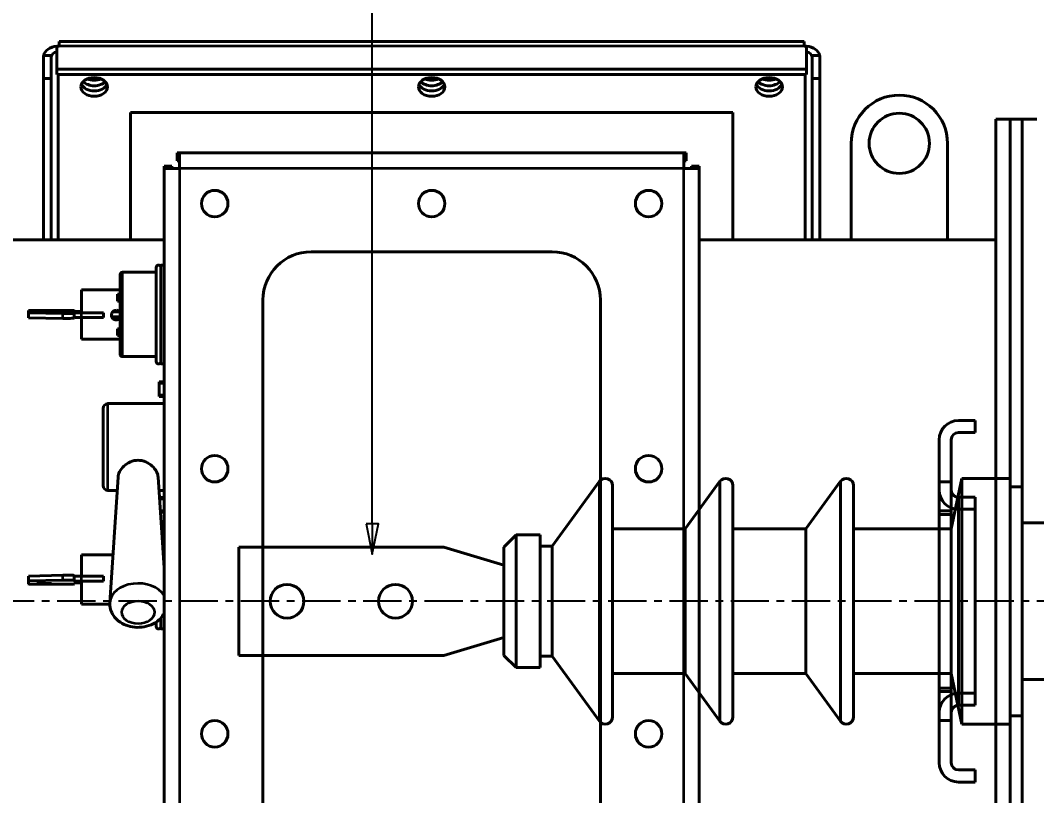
# Model space of a CAD drawing. Header units: millimetres. Extents: x 9486 to 14955, y -5687 to 1872.
# Drawn here: x 11043.2 to 11464.8, y -4800.5 to -4478.8 of the extents above; entities that cross this region are included whole.
import ezdxf

# ---------------------------------------------------------------- set-up
doc = ezdxf.new("R2010")
doc.units = ezdxf.units.MM
doc.linetypes.add('CENTER', pattern=[50.8, 31.75, -6.35, 6.35, -6.35])
doc.linetypes.add('DASHED', pattern=[0.2067, 0.1654, -0.0413])
for name, color, linetype, lineweight in [('가려진 것(ISO)', 2, 'DASHED', 18), ('가시적인 것(ISO)', 3, 'Continuous', 40), ('가시적인 좁은 것(ISO)', 3, 'Continuous', 35), ('기호(ISO)', 5, 'Continuous', 25)]:
    doc.layers.add(name, color=color, linetype=linetype, lineweight=lineweight)
doc.styles.add('치수 텍스트_PSTEK_POSCO', font='isocp.shx')
doc.dimstyles.new('치수_PSTEK_POSCO', dxfattribs={"dimscale": 5, "dimtxt": 3, "dimasz": 2, "dimexe": 2, "dimexo": 2.5, "dimgap": 1, "dimtad": 1, "dimrnd": 1e-08, "dimdsep": 46, "dimtxsty": '치수 텍스트_PSTEK_POSCO', "dimcen": 0.09, "dimdle": 10, "dimclrd": 7, "dimclre": 7, "dimclrt": 2, "dimadec": 1, "dimazin": 2, "dimtfac": 1, "dimtmove": 0, "dimatfit": 3, "dimfxl": 0, "dimtolj": 1, "dimlwd": -1, "dimlwe": -1, "dimarcsym": 0})

# ---------------------------------------------------------------- blocks, each defined once
blk = doc.blocks.new('A$C1FEC4422')
at = {"layer": '가시적인 것(ISO)'}
for p, q in [((-182.46, 75), (-175.46, 75)), ((-175.46, 75), (-175.46, 70)), ((-175.46, 70), (-182.46, 70)), ((-190.46, 46.14), (-190.46, 67)), ((-185.46, 67), (-185.46, 46.14)), ((-185.46, 30), (-181, 51)), ((-181, 51), (-181, -51)), ((-161, 51), (-181, 51)), ((-351, 22.82), (-331.43, 49.76)), ((-331.43, 49.76), (-331.43, -49.76)), ((-326, 48), (-326, -48)), ((-295.79, 30), (-281.43, 49.76)), ((-281.43, 49.76), (-281.43, -49.76)), ((-276, 48), (-276, -48)), ((-245.79, 30), (-231.43, 49.76)), ((-231.43, 49.76), (-231.43, -49.76)), ((-226, 48), (-226, -48)), ((-185.46, 49.49), (-190.46, 49.49)), ((-156, 47.5), (-161, 47.5)), ((-190.46, 46.14), (-190.46, -46.14)), ((-185.46, 46.14), (-185.46, -46.14)), ((-182.46, 43.14), (-175.46, 43.14)), ((-182.46, 43.14), (-182.46, 38.14)), ((-175.46, 43.14), (-175.46, 38.14)), ((-175.46, 38.14), (-182.46, 38.14)), ((-182.46, 38.14), (-182.46, -38.14)), ((-175.46, 38.14), (-175.46, -38.14)), ((-185.46, 37.49), (-190.46, 37.49)), ((-190.46, 36), (-185.46, 36)), ((-295.79, 30), (-326, 30)), ((-295.79, 30), (-295.79, -30)), ((-245.79, 30), (-276, 30)), ((-245.79, 30), (-245.79, -30)), ((-185.46, 30), (-226, 30)), ((-61, 32.5), (-156, 32.5)), ((-371, 22.5), (-366, 27.5)), ((-366, 27.5), (-366, -27.5)), ((-356, 27.5), (-366, 27.5)), ((-356, 27.5), (-356, -27.5)), ((-396, 22.5), (-481, 22.5)), ((-481, 22.5), (-481, -22.5)), ((-371, 15), (-396, 22.5)), ((-371, 22.5), (-371, -22.5)), ((-351, 22.82), (-356, 22.82)), ((-351, 22.82), (-351, -22.82)), ((-396, -22.5), (-371, -15)), ((-481, -22.5), (-396, -22.5)), ((-371, -22.5), (-366, -27.5)), ((-351, -22.82), (-356, -22.82)), ((-351, -22.82), (-331.43, -49.76)), ((-356, -27.5), (-366, -27.5)), ((-295.79, -30), (-326, -30)), ((-295.79, -30), (-281.43, -49.76)), ((-245.79, -30), (-276, -30)), ((-245.79, -30), (-231.43, -49.76)), ((-185.46, -30), (-226, -30)), ((-185.46, -30), (-181, -51)), ((-61, -32.5), (-156, -32.5)), ((-190.46, -36), (-185.46, -36)), ((-185.46, -37.49), (-190.46, -37.49)), ((-182.46, -38.14), (-175.46, -38.14)), ((-182.46, -38.14), (-182.46, -43.14)), ((-175.46, -38.14), (-175.46, -43.14)), ((-190.46, -67), (-190.46, -46.14)), ((-185.46, -46.14), (-185.46, -67)), ((-175.46, -43.14), (-182.46, -43.14)), ((-185.46, -49.49), (-190.46, -49.49)), ((-156, -47.5), (-161, -47.5)), ((-161, -51), (-181, -51)), ((-182.46, -70), (-175.46, -70)), ((-175.46, -70), (-175.46, -75)), ((-175.46, -75), (-182.46, -75))]:
    blk.add_line(p, q, dxfattribs=at)
for centre in [(-461, 0), (-416, 0)]:
    blk.add_circle(centre, 7, dxfattribs=at)
for centre, radius, start, end in [((-182.46, 67), 8, 90, 180), ((-182.46, 67), 3, 90, 180), ((-329, 48), 3, 0, 144), ((-279, 48), 3, 0, 144), ((-229, 48), 3, 0, 144), ((-182.46, 46.14), 8, 180, 270), ((-182.46, 46.14), 3, 180, 270), ((-182.46, -46.14), 8, 90, 180), ((-182.46, -46.14), 3, 90, 180), ((-329, -48), 3, 216, 0), ((-279, -48), 3, 216, 0), ((-229, -48), 3, 216, 0), ((-182.46, -67), 8, 180, 270), ((-182.46, -67), 3, 180, 270)]:
    blk.add_arc(centre, radius, start, end, dxfattribs=at)
blk = doc.blocks.new('A$C7AB41FA4')
at = {"layer": '가시적인 것(ISO)'}
for p, q in [((-394.6, 232.25), (-394.6, 230.38)), ((-394.6, 232.25), (-85.4, 232.25)), ((-85.4, 230.38), (-85.4, 232.25)), ((-395.54, 220.76), (-395.54, 230.38)), ((-395.54, 230.38), (-394.6, 230.38)), ((-85.4, 230.38), (-84.46, 230.38)), ((-84.46, 230.38), (-84.46, 220.76)), ((-397.8, 226.51), (-401, 226.51)), ((-401, 226.51), (-401, 216.9)), ((-397.8, 226.51), (-397.8, 216.9)), ((-82.2, 226.51), (-82.2, 216.9)), ((-82.2, 226.51), (-79, 226.51)), ((-79, 216.9), (-79, 226.51)), ((-395.54, 218.5), (-395.54, 220.76)), ((-84.46, 220.76), (-395.54, 220.76)), ((-84.46, 218.5), (-84.46, 220.76)), ((-397.8, 216.9), (-401, 216.9)), ((-401, 216.9), (-401, 150)), ((-397.8, 216.9), (-397.8, 150)), ((-84.46, 218.5), (-395.54, 218.5)), ((-395, 218.5), (-395, 150)), ((-85, 150), (-85, 218.5)), ((-82.2, 216.9), (-79, 216.9)), ((-82.2, 150), (-82.2, 216.9)), ((-79, 150), (-79, 216.9)), ((-115, 202.8), (-365, 202.8)), ((-365, 202.8), (-365, 150)), ((-115, 202.8), (-115, 150)), ((-6, 200), (-6, -200)), ((0, 200), (-6, 200)), ((0, 200), (0, -200)), ((0, 200), (0, -200)), ((-66, 190), (-66, 150)), ((-26, 150), (-26, 190)), ((-344.6, 186), (-345.54, 186)), ((-345.54, 182.8), (-345.54, 186)), ((-344.6, 186), (-135.4, 186)), ((-344.6, 186), (-344.6, 179.6)), ((-135.4, 179.6), (-135.4, 186)), ((-134.46, 186), (-135.4, 186)), ((-134.46, 182.8), (-134.46, 186)), ((-344.6, 182.8), (-345.54, 182.8)), ((-135.4, 182.8), (-134.46, 182.8)), ((-347.8, 180.54), (-351, 180.54)), ((-351, 180.54), (-351, 179.6)), ((-351, -179.6), (-351, 179.6)), ((-344.6, 179.6), (-351, 179.6)), ((-347.8, 179.6), (-347.8, 180.54)), ((-345, 179.6), (-345, 180)), ((-345, 180), (-344.6, 180)), ((-135.4, 180), (-135, 180)), ((-129, 179.6), (-135.4, 179.6)), ((-135, 180), (-135, 179.6)), ((-132.2, 179.6), (-132.2, 180.54)), ((-132.2, 180.54), (-129, 180.54)), ((-129, 179.6), (-129, 180.54)), ((-129, 179.6), (-129, -179.6)), ((-351, 150), (-474, 150)), ((-6, 150), (-129, 150)), ((-26, 150), (-66, 150)), ((-290, 145), (-190, 145)), ((-352.3, 139.5), (-352.3, 98.5)), ((-352.3, 139.5), (-351, 139.5)), ((-369.3, 135.5), (-369.3, 102.5)), ((-368.3, 136.5), (-354.3, 136.5)), ((-354.3, 138.5), (-354.3, 99.5)), ((-385.3, 129.25), (-385.3, 119.73)), ((-385.3, 129.25), (-369.3, 129.25)), ((-370.3, 124.47), (-370.3, 127.37)), ((-370.3, 127.37), (-369.3, 127.37)), ((-370.3, 125.96), (-369.3, 125.96)), ((-370.3, 124.91), (-369.3, 124.91)), ((-370.3, 124.47), (-369.3, 124.47)), ((-310, -125), (-310, 125)), ((-170, 125), (-170, -125)), ((-407.3, 119.66), (-407.3, 120.62)), ((-393.08, 119.39), (-407.3, 119.66)), ((-407.3, 117.66), (-407.3, 119.66)), ((-404.3, 120.7), (-391.3, 120.7)), ((-397.26, 120.5), (-397.26, 120.45)), ((-397.26, 120.45), (-392.13, 120.45)), ((-397.26, 120.36), (-397.26, 120.31)), ((-392.13, 120.36), (-397.26, 120.36)), ((-392.13, 120.35), (-397.26, 120.35)), ((-397.26, 120.31), (-396.47, 120.31)), ((-397.26, 119.98), (-397.26, 119.92)), ((-397.26, 119.92), (-392.13, 119.92)), ((-397.26, 119.61), (-397.26, 119.52)), ((-396.47, 119.61), (-397.26, 119.61)), ((-396.47, 119.6), (-397.26, 119.6)), ((-397.26, 119.52), (-392.13, 119.52)), ((-396.59, 120.15), (-396.59, 120.16)), ((-396.59, 119.75), (-396.59, 119.76)), ((-396.47, 120.47), (-396.47, 120.5)), ((-396.47, 120.46), (-396.47, 120.47)), ((-395.31, 120.47), (-396.47, 120.47)), ((-395.31, 120.46), (-396.47, 120.46)), ((-396.47, 120.34), (-392.13, 120.34)), ((-396.47, 120.31), (-396.47, 120.34)), ((-396.47, 119.94), (-396.47, 119.97)), ((-396.47, 119.93), (-396.47, 119.94)), ((-394.88, 119.94), (-396.47, 119.94)), ((-394.88, 119.93), (-396.47, 119.93)), ((-396.47, 119.54), (-396.47, 119.61)), ((-395.25, 119.54), (-396.47, 119.54)), ((-396.47, 119.53), (-396.47, 119.54)), ((-395.25, 119.53), (-396.47, 119.53)), ((-395.94, 120.53), (-395.94, 120.54)), ((-395.66, 120.01), (-395.66, 120.02)), ((-395.53, 119.81), (-395.53, 119.83)), ((-395.31, 120.5), (-395.31, 120.47)), ((-395.31, 120.46), (-395.31, 120.47)), ((-395.25, 119.61), (-395.25, 119.54)), ((-394.45, 119.61), (-395.25, 119.61)), ((-394.45, 119.6), (-395.25, 119.6)), ((-395.25, 119.53), (-395.25, 119.54)), ((-394.95, 120.52), (-394.95, 120.53)), ((-394.94, 119.83), (-394.94, 119.76)), ((-394.94, 119.76), (-394.15, 119.76)), ((-394.88, 119.97), (-394.88, 119.94)), ((-394.88, 119.93), (-394.88, 119.94)), ((-394.7, 120.23), (-394.7, 120.24)), ((-394.7, 119.71), (-394.7, 119.72)), ((-394.69, 120.11), (-394.69, 120.12)), ((-394.51, 120.47), (-394.51, 120.51)), ((-394.51, 120.46), (-394.51, 120.47)), ((-392.92, 120.47), (-394.51, 120.47)), ((-392.92, 120.46), (-394.51, 120.46)), ((-394.45, 119.54), (-394.45, 119.61)), ((-392.13, 119.54), (-394.45, 119.54)), ((-394.45, 119.53), (-394.45, 119.54)), ((-392.13, 119.53), (-394.45, 119.53)), ((-394.15, 119.76), (-394.15, 119.81)), ((-394.08, 119.94), (-394.08, 119.98)), ((-392.13, 119.94), (-394.08, 119.94)), ((-394.08, 119.93), (-394.08, 119.94)), ((-392.13, 119.93), (-394.08, 119.93)), ((-393.72, 120.54), (-393.72, 120.55)), ((-392.92, 120.51), (-392.92, 120.47)), ((-392.92, 120.46), (-392.92, 120.47)), ((-392.8, 120.15), (-392.8, 120.16)), ((-392.8, 119.75), (-392.8, 119.76)), ((-392.13, 120.45), (-392.13, 120.51)), ((-392.13, 120.34), (-392.13, 120.36)), ((-392.13, 119.92), (-392.13, 119.94)), ((-392.13, 119.52), (-392.13, 119.54)), ((-388.3, 120.62), (-388.3, 120.34)), ((-388.3, 119.66), (-388.3, 119.45)), ((-388.3, 117.45), (-388.3, 119.45)), ((-376.1, 119.73), (-385.3, 119.73)), ((-376.1, 119.73), (-385.3, 119.73)), ((-376.1, 119.73), (-376.1, 119.73)), ((-376.1, 117.73), (-376.1, 119.73)), ((-369.3, 120.04), (-372.36, 119.98)), ((-369.5, 120.2), (-369.43, 120.19)), ((-393.08, 117.39), (-407.3, 117.66)), ((-376.1, 117.73), (-385.3, 117.73)), ((-385.3, 117.73), (-385.3, 108.75)), ((-369.3, 118.04), (-372.63, 117.98)), ((-370.3, 110.33), (-370.3, 113.09)), ((-370.3, 113.09), (-369.3, 113.09)), ((-370.3, 112.04), (-369.3, 112.04)), ((-370.3, 111.82), (-369.3, 111.82)), ((-370.3, 110.33), (-369.3, 110.33)), ((-385.3, 108.75), (-369.3, 108.75)), ((-368.3, 101.5), (-354.3, 101.5)), ((-352.3, 98.5), (-351, 98.5)), ((-353, 91), (-353, 85)), ((-351, 91), (-353, 91)), ((-351, 85), (-353, 85)), ((-351, 82), (-374.3, 82)), ((-376.3, 80), (-376.3, 48)), ((-370.13, 51.55), (-373.54, -0.5)), ((-353.47, 51.55), (-351, 13.88)), ((-370.49, 46), (-374.3, 46)), ((-351, 46), (-353.11, 46)), ((-351, 43), (-352.91, 43)), ((-351, 37), (-352.52, 37)), ((-352.03, 29.5), (-351, 29.5)), ((-385.3, 19.25), (-385.3, 10.35)), ((-385.3, 19.25), (-372.25, 19.25)), ((-393.08, 10.79), (-407.3, 10.44)), ((-407.3, 8.44), (-407.3, 10.44)), ((-393.08, 8.8), (-407.3, 8.44)), ((-407.3, 8.44), (-407.3, 7.19)), ((-388.3, 8.71), (-388.3, 10.71)), ((-388.3, 8.45), (-388.3, 8.71)), ((-376.1, 10.35), (-385.3, 10.35)), ((-376.1, 8.35), (-376.1, 10.35)), ((-404.3, 7.09), (-391.3, 7.09)), ((-388.3, 7.19), (-388.3, 7.55)), ((-376.1, 8.35), (-385.3, 8.35)), ((-376.1, 8.35), (-385.3, 8.35)), ((-385.3, 8.35), (-385.3, -1.25)), ((-376.1, 8.35), (-376.1, 8.35)), ((-385.3, -1.25), (-373.56, -1.25)), ((-352.3, -6.88), (-352.3, -11.5)), ((-354.3, -8.63), (-354.3, -10.5)), ((-352.3, -11.5), (-351, -11.5))]:
    blk.add_line(p, q, dxfattribs=at)
for centre, radius in [((-46, 190), 12.5), ((-330, 165), 5.5), ((-240, 165), 5.5), ((-150, 165), 5.5), ((-330, 55), 5.5), ((-150, 55), 5.5), ((-330, -55), 5.5), ((-150, -55), 5.5)]:
    blk.add_circle(centre, radius, dxfattribs=at)
for centre, radius, start, end in [((-46, 190), 20, 0, 180), ((-290, 125), 20, 90, 180), ((-190, 125), 20, 0, 90), ((-353.3, 138.5), 1, 0, 180), ((-368.3, 135.5), 1, 90, 180), ((-368.3, 102.5), 1, 180, 270), ((-353.3, 99.5), 1, 180, 0), ((-374.3, 80), 2, 90, 180), ((-374.3, 48), 2, 180, 270), ((-353.3, -10.5), 1, 180, 0)]:
    blk.add_arc(centre, radius, start, end, dxfattribs=at)
for centre, major_axis, ratio, start_param, end_param in [((-394.6, 225.85), (-6.4, 0), 0.707107, 4.859364, 6.13621), ((-394.6, 225.85), (-3.2, 0), 0.707107, 5.00964, 6.283185), ((-85.4, 225.85), (6.4, 0), 0.707107, 0.146975, 1.423821), ((-85.4, 225.85), (3.2, 0), 0.707107, 0, 1.273545), ((-380, 217.79), (5.5, 0), 0.707107, 3.740374, 5.684404), ((-380, 217.79), (-5.5, 0), 0.707107, 0.598781, 2.542811), ((-380, 220.05), (5.5, 0), 0.707107, 4.166268, 5.25851), ((-240, 217.79), (5.5, 0), 0.707107, 3.740374, 5.684404), ((-240, 217.79), (-5.5, 0), 0.707107, 0.598781, 2.542811), ((-240, 220.05), (5.5, 0), 0.707107, 4.166268, 5.25851), ((-100, 217.79), (5.5, 0), 0.707107, 3.740374, 5.684404), ((-100, 217.79), (-5.5, 0), 0.707107, 0.598781, 2.542811), ((-100, 220.05), (5.5, 0), 0.707107, 4.166268, 5.25851), ((-380, 215.67), (-5.5, 0), 0.707107, 0.295177, 2.846416), ((-380, 215.67), (5.5, 0), 0.707107, 3.43677, 5.988008), ((-240, 215.67), (-5.5, 0), 0.707107, 0.295177, 2.846416), ((-240, 215.67), (5.5, 0), 0.707107, 3.43677, 5.988008), ((-100, 215.67), (-5.5, 0), 0.707107, 0.295177, 2.846416), ((-100, 215.67), (5.5, 0), 0.707107, 3.43677, 5.988008), ((-404.3, 120.62), (-3, 0), 0.025997, 4.712389, 6.283185), ((-391.3, 119.45), (3, 0), 0.025997, 4.077362, 6.283185), ((-391.3, 120.62), (3, 0), 0.025997, 0, 1.570796), ((-385.3, 120.34), (-3, 0), 0.025997, 0, 1.570796), ((-385.3, 119.66), (-3, 0), 0.025997, 4.712389, 6.283185), ((-370.4, 120.19), (1, 0), 0.025997, 0.436332, 1.416155), ((-391.3, 117.45), (3, 0), 0.025997, 4.077362, 6.283185), ((-385.3, 117.66), (-3, 0), 0.025997, 4.712389, 6.283185), ((-391.3, 10.71), (3, 0), 0.033843, 0, 2.205823), ((-391.3, 8.71), (3, 0), 0.033843, 0, 2.205823), ((-385.3, 10.45), (-3, 0), 0.033843, 0, 1.570796), ((-385.3, 8.45), (-3, 0), 0.033843, 0, 1.570796), ((-404.3, 7.19), (-3, 0), 0.033843, 0, 1.570796), ((-391.3, 7.19), (3, 0), 0.033843, 4.712389, 6.283185), ((-385.3, 7.55), (-3, 0), 0.033843, 4.712389, 6.283185)]:
    blk.add_ellipse(centre, major_axis=major_axis, ratio=ratio, start_param=start_param, end_param=end_param, dxfattribs=at)
for centre, major_axis, ratio in [((-380, 213.4), (-5.5, 0), 0.707107), ((-240, 213.4), (-5.5, 0), 0.707107), ((-100, 213.4), (-5.5, 0), 0.707107), ((-400.8, 120.53), (-3, 0), 0.025997), ((-400.8, 7.31), (-3, 0), 0.033843)]:
    blk.add_ellipse(centre, major_axis=major_axis, ratio=ratio, dxfattribs=at)
for points, knots in [([(-394.7, 120.24), (-394.79, 120.24), (-394.97, 120.24), (-395.23, 120.23), (-395.49, 120.23), (-395.73, 120.23), (-395.97, 120.23), (-396.19, 120.22), (-396.4, 120.22), (-396.6, 120.21), (-396.78, 120.21), (-396.95, 120.2), (-397.08, 120.2), (-397.19, 120.19), (-397.28, 120.18), (-397.34, 120.18), (-397.38, 120.17), (-397.38, 120.17), (-397.39, 120.16)], [0, 0, 0, 0, 0.06397, 0.126284, 0.187359, 0.247797, 0.308455, 0.370012, 0.432899, 0.497705, 0.562762, 0.626042, 0.687967, 0.749142, 0.810408, 0.872191, 0.935137, 1, 1, 1, 1]), ([(-397.39, 120.16), (-397.38, 120.16), (-397.38, 120.16), (-397.34, 120.15), (-397.28, 120.14), (-397.19, 120.14), (-397.08, 120.13), (-396.95, 120.12), (-396.78, 120.12), (-396.6, 120.11), (-396.4, 120.11), (-396.19, 120.1), (-395.97, 120.1), (-395.73, 120.1), (-395.49, 120.09), (-395.23, 120.09), (-394.97, 120.09), (-394.79, 120.09), (-394.7, 120.09)], [0, 0, 0, 0, 0.06547, 0.129019, 0.191178, 0.252596, 0.313915, 0.375781, 0.439001, 0.503662, 0.568253, 0.630807, 0.692068, 0.75257, 0.812874, 0.873837, 0.936091, 1, 1, 1, 1]), ([(-395.53, 119.83), (-395.6, 119.83), (-395.74, 119.83), (-395.93, 119.83), (-396.12, 119.82), (-396.29, 119.82), (-396.45, 119.82), (-396.61, 119.81), (-396.75, 119.81), (-396.88, 119.81), (-397, 119.8), (-397.1, 119.8), (-397.19, 119.79), (-397.26, 119.79), (-397.32, 119.78), (-397.36, 119.78), (-397.38, 119.77), (-397.39, 119.77), (-397.39, 119.76)], [0, 0, 0, 0, 0.0633749, 0.1254347, 0.1864607, 0.2472335, 0.3077299, 0.3688333, 0.4307596, 0.493706, 0.5568809, 0.619424, 0.681458, 0.743422, 0.8059276, 0.8693469, 0.9340054, 1, 1, 1, 1]), ([(-397.39, 119.76), (-397.38, 119.76), (-397.38, 119.76), (-397.34, 119.75), (-397.28, 119.74), (-397.19, 119.74), (-397.08, 119.73), (-396.95, 119.72), (-396.78, 119.72), (-396.63, 119.71), (-396.5, 119.71), (-396.4, 119.71), (-396.29, 119.71), (-396.19, 119.7), (-396.08, 119.7), (-395.96, 119.7), (-395.85, 119.7), (-395.73, 119.7), (-395.61, 119.7), (-395.49, 119.69), (-395.36, 119.69), (-395.23, 119.69), (-395.1, 119.69), (-394.97, 119.69), (-394.83, 119.69), (-394.74, 119.69), (-394.7, 119.69)], [0, 0, 0, 0, 0.06441, 0.127132, 0.188695, 0.249953, 0.311314, 0.373402, 0.436996, 0.502323, 0.535227, 0.567532, 0.599318, 0.630488, 0.661426, 0.692087, 0.722564, 0.752841, 0.783023, 0.813158, 0.843527, 0.8741, 0.904848, 0.936221, 0.967709, 1, 1, 1, 1]), ([(-394.7, 120.23), (-394.79, 120.23), (-394.97, 120.23), (-395.23, 120.22), (-395.49, 120.22), (-395.73, 120.22), (-395.97, 120.22), (-396.19, 120.21), (-396.4, 120.21), (-396.6, 120.2), (-396.78, 120.2), (-396.95, 120.19), (-397.08, 120.19), (-397.19, 120.18), (-397.28, 120.17), (-397.34, 120.17), (-397.37, 120.16), (-397.38, 120.16), (-397.38, 120.16)], [0, 0, 0, 0, 0.06397, 0.1262838, 0.1873587, 0.2477972, 0.308455, 0.370012, 0.4328989, 0.4977051, 0.5627616, 0.6260422, 0.6879671, 0.7491425, 0.810408, 0.8721912, 0.9351372, 0.9552497, 0.9552497, 0.9552497, 0.9552497]), ([(-395.53, 119.82), (-395.6, 119.82), (-395.74, 119.82), (-395.93, 119.82), (-396.12, 119.81), (-396.29, 119.81), (-396.45, 119.81), (-396.61, 119.8), (-396.75, 119.8), (-396.88, 119.8), (-397, 119.79), (-397.1, 119.79), (-397.19, 119.78), (-397.26, 119.78), (-397.32, 119.77), (-397.36, 119.77), (-397.37, 119.76), (-397.38, 119.76), (-397.38, 119.76)], [0, 0, 0, 0, 0.0633749, 0.1254347, 0.1864607, 0.2472335, 0.3077299, 0.3688333, 0.4307596, 0.493706, 0.5568809, 0.619424, 0.681458, 0.743422, 0.8059276, 0.8693469, 0.9340054, 0.9411148, 0.9411148, 0.9411148, 0.9411148]), ([(-395.94, 120.54), (-395.98, 120.54), (-396.07, 120.54), (-396.19, 120.54), (-396.31, 120.54), (-396.42, 120.54), (-396.53, 120.54), (-396.64, 120.54), (-396.75, 120.54), (-396.86, 120.53), (-396.95, 120.53), (-397.04, 120.53), (-397.11, 120.52), (-397.17, 120.52), (-397.21, 120.52), (-397.24, 120.51), (-397.26, 120.51), (-397.26, 120.5), (-397.26, 120.5)], [0, 0, 0, 0, 0.054271, 0.10739, 0.160881, 0.214697, 0.269321, 0.325881, 0.384242, 0.445346, 0.507599, 0.570063, 0.63424, 0.700202, 0.769318, 0.841918, 0.918659, 1, 1, 1, 1]), ([(-395.94, 120.53), (-395.98, 120.53), (-396.07, 120.53), (-396.19, 120.53), (-396.31, 120.53), (-396.42, 120.53), (-396.53, 120.53), (-396.64, 120.53), (-396.75, 120.53), (-396.86, 120.52), (-396.95, 120.52), (-397.04, 120.52), (-397.11, 120.51), (-397.17, 120.51), (-397.21, 120.51), (-397.24, 120.5), (-397.26, 120.5), (-397.26, 120.49), (-397.26, 120.49)], [0, 0, 0, 0, 0.054271, 0.10739, 0.160881, 0.214697, 0.269321, 0.325881, 0.384242, 0.445346, 0.507599, 0.570063, 0.63424, 0.700202, 0.769318, 0.841918, 0.918659, 1, 1, 1, 1]), ([(-395.66, 120.02), (-395.72, 120.02), (-395.83, 120.02), (-396, 120.02), (-396.16, 120.02), (-396.31, 120.02), (-396.45, 120.01), (-396.58, 120.01), (-396.71, 120.01), (-396.82, 120.01), (-396.92, 120), (-397.01, 120), (-397.09, 120), (-397.15, 119.99), (-397.2, 119.99), (-397.24, 119.99), (-397.26, 119.98), (-397.26, 119.98), (-397.26, 119.98)], [0, 0, 0, 0, 0.069909, 0.136933, 0.202086, 0.265329, 0.328313, 0.391445, 0.455274, 0.52067, 0.585772, 0.648493, 0.709238, 0.768123, 0.826384, 0.883811, 0.941609, 1, 1, 1, 1]), ([(-395.66, 120.01), (-395.72, 120.01), (-395.83, 120.01), (-396, 120.01), (-396.16, 120.01), (-396.31, 120.01), (-396.45, 120), (-396.58, 120), (-396.71, 120), (-396.82, 120), (-396.92, 119.99), (-397.01, 119.99), (-397.09, 119.99), (-397.15, 119.98), (-397.2, 119.98), (-397.24, 119.98), (-397.26, 119.97), (-397.26, 119.97), (-397.26, 119.97)], [0, 0, 0, 0, 0.069909, 0.136933, 0.202086, 0.265329, 0.328313, 0.391445, 0.455274, 0.52067, 0.585772, 0.648493, 0.709238, 0.768123, 0.826384, 0.883811, 0.941609, 1, 1, 1, 1]), ([(-396.59, 120.16), (-396.59, 120.17), (-396.59, 120.17), (-396.56, 120.17), (-396.52, 120.18), (-396.46, 120.18), (-396.38, 120.19), (-396.28, 120.19), (-396.17, 120.19), (-396.04, 120.2), (-395.9, 120.2), (-395.75, 120.2), (-395.59, 120.21), (-395.42, 120.21), (-395.25, 120.21), (-395.07, 120.21), (-394.88, 120.21), (-394.75, 120.21), (-394.69, 120.21)], [0, 0, 0, 0, 0.0632441, 0.1244499, 0.1849508, 0.2446018, 0.3048955, 0.3657877, 0.4281946, 0.4926964, 0.5575205, 0.6207042, 0.6825881, 0.7443622, 0.8065622, 0.8694389, 0.9335027, 1, 1, 1, 1]), ([(-394.69, 120.12), (-394.75, 120.12), (-394.88, 120.12), (-395.07, 120.12), (-395.25, 120.12), (-395.42, 120.12), (-395.59, 120.12), (-395.75, 120.12), (-395.9, 120.13), (-396.04, 120.13), (-396.17, 120.13), (-396.28, 120.14), (-396.38, 120.14), (-396.46, 120.15), (-396.52, 120.15), (-396.56, 120.15), (-396.59, 120.16), (-396.59, 120.16), (-396.59, 120.16)], [0, 0, 0, 0, 0.066214, 0.130004, 0.192612, 0.254651, 0.316026, 0.377646, 0.44056, 0.505107, 0.569334, 0.63173, 0.692637, 0.752964, 0.813275, 0.874146, 0.936054, 1, 1, 1, 1]), ([(-394.69, 120.11), (-394.75, 120.11), (-394.88, 120.11), (-395.07, 120.11), (-395.25, 120.11), (-395.42, 120.11), (-395.59, 120.11), (-395.75, 120.11), (-395.9, 120.12), (-396.04, 120.12), (-396.17, 120.12), (-396.28, 120.13), (-396.38, 120.13), (-396.46, 120.14), (-396.52, 120.14), (-396.56, 120.14), (-396.59, 120.15), (-396.59, 120.15), (-396.59, 120.15)], [0, 0, 0, 0, 0.066214, 0.130004, 0.192612, 0.254651, 0.316026, 0.377646, 0.44056, 0.505107, 0.569334, 0.63173, 0.692637, 0.752964, 0.813275, 0.874146, 0.936054, 1, 1, 1, 1]), ([(-396.59, 119.76), (-396.59, 119.76), (-396.59, 119.77), (-396.57, 119.77), (-396.55, 119.77), (-396.51, 119.78), (-396.47, 119.78), (-396.41, 119.78), (-396.35, 119.79), (-396.27, 119.79), (-396.19, 119.79), (-396.1, 119.8), (-396.02, 119.8), (-395.93, 119.8), (-395.83, 119.8), (-395.74, 119.8), (-395.64, 119.81), (-395.57, 119.81), (-395.53, 119.81)], [0, 0, 0, 0, 0.071725, 0.141046, 0.208373, 0.273911, 0.338456, 0.402197, 0.465808, 0.529545, 0.592987, 0.654546, 0.714661, 0.773858, 0.831346, 0.888345, 0.94407, 1, 1, 1, 1]), ([(-394.7, 119.72), (-394.76, 119.72), (-394.88, 119.72), (-395.06, 119.72), (-395.23, 119.72), (-395.4, 119.72), (-395.56, 119.72), (-395.72, 119.72), (-395.87, 119.73), (-396.02, 119.73), (-396.15, 119.73), (-396.27, 119.74), (-396.37, 119.74), (-396.45, 119.74), (-396.51, 119.75), (-396.56, 119.75), (-396.59, 119.76), (-396.59, 119.76), (-396.59, 119.76)], [0, 0, 0, 0, 0.062282, 0.123138, 0.183104, 0.243357, 0.303669, 0.365362, 0.428382, 0.493438, 0.558739, 0.621894, 0.683729, 0.745316, 0.80683, 0.869308, 0.93351, 1, 1, 1, 1]), ([(-394.7, 119.71), (-394.76, 119.71), (-394.88, 119.71), (-395.06, 119.71), (-395.23, 119.71), (-395.4, 119.71), (-395.56, 119.71), (-395.72, 119.71), (-395.87, 119.72), (-396.02, 119.72), (-396.15, 119.72), (-396.27, 119.73), (-396.37, 119.73), (-396.45, 119.73), (-396.51, 119.74), (-396.56, 119.74), (-396.59, 119.75), (-396.59, 119.75), (-396.59, 119.75)], [0, 0, 0, 0, 0.062282, 0.123138, 0.183104, 0.243357, 0.303669, 0.365362, 0.428382, 0.493438, 0.558739, 0.621894, 0.683729, 0.745316, 0.80683, 0.869308, 0.93351, 1, 1, 1, 1]), ([(-396.47, 120.5), (-396.47, 120.5), (-396.47, 120.51), (-396.46, 120.51), (-396.45, 120.51), (-396.42, 120.51), (-396.4, 120.51), (-396.37, 120.51), (-396.33, 120.51), (-396.27, 120.52), (-396.2, 120.52), (-396.1, 120.52), (-395.99, 120.52), (-395.92, 120.52), (-395.89, 120.52)], [0, 0, 0, 0, 0.078433, 0.152389, 0.223413, 0.290239, 0.355514, 0.4183, 0.48121, 0.544347, 0.666179, 0.779804, 0.890324, 1, 1, 1, 1]), ([(-396.47, 119.97), (-396.47, 119.98), (-396.46, 119.98), (-396.42, 119.98), (-396.35, 119.99), (-396.27, 119.99), (-396.2, 119.99), (-396.14, 119.99), (-396.07, 119.99), (-396, 119.99), (-395.93, 119.99), (-395.84, 119.99), (-395.76, 120), (-395.7, 120), (-395.67, 120)], [0, 0, 0, 0, 0.115007, 0.229516, 0.347298, 0.472802, 0.537058, 0.600009, 0.662895, 0.725717, 0.790677, 0.857337, 0.926651, 1, 1, 1, 1]), ([(-394.95, 120.53), (-394.95, 120.53), (-394.96, 120.53), (-394.97, 120.53), (-395, 120.53), (-395.03, 120.53), (-395.07, 120.53), (-395.11, 120.53), (-395.17, 120.54), (-395.24, 120.54), (-395.31, 120.54), (-395.38, 120.54), (-395.47, 120.54), (-395.55, 120.54), (-395.64, 120.54), (-395.74, 120.54), (-395.84, 120.54), (-395.91, 120.54), (-395.94, 120.54)], [0, 0, 0, 0, 0.005274, 0.020418, 0.046636, 0.083372, 0.129984, 0.187113, 0.254718, 0.332803, 0.415179, 0.496294, 0.577422, 0.658218, 0.740281, 0.823819, 0.910154, 1, 1, 1, 1]), ([(-394.95, 120.52), (-394.95, 120.52), (-394.96, 120.52), (-394.97, 120.52), (-395, 120.52), (-395.03, 120.52), (-395.07, 120.52), (-395.11, 120.52), (-395.17, 120.53), (-395.24, 120.53), (-395.31, 120.53), (-395.38, 120.53), (-395.47, 120.53), (-395.55, 120.53), (-395.64, 120.53), (-395.74, 120.53), (-395.84, 120.53), (-395.91, 120.53), (-395.94, 120.53)], [0, 0, 0, 0, 0.005274, 0.020418, 0.046636, 0.083372, 0.129984, 0.187113, 0.254718, 0.332803, 0.415179, 0.496294, 0.577422, 0.658218, 0.740281, 0.823819, 0.910154, 1, 1, 1, 1]), ([(-395.89, 120.52), (-395.85, 120.52), (-395.78, 120.52), (-395.68, 120.52), (-395.58, 120.52), (-395.5, 120.52), (-395.45, 120.51), (-395.41, 120.51), (-395.38, 120.51), (-395.35, 120.51), (-395.33, 120.51), (-395.32, 120.51), (-395.31, 120.51), (-395.31, 120.5), (-395.31, 120.5)], [0, 0, 0, 0, 0.109636, 0.220116, 0.334575, 0.456362, 0.519476, 0.582364, 0.644615, 0.709867, 0.776668, 0.847666, 0.921596, 1, 1, 1, 1]), ([(-395.67, 120), (-395.64, 120), (-395.58, 120), (-395.5, 119.99), (-395.42, 119.99), (-395.35, 119.99), (-395.28, 119.99), (-395.22, 119.99), (-395.15, 119.99), (-395.08, 119.99), (-395, 119.99), (-394.93, 119.98), (-394.89, 119.98), (-394.88, 119.98), (-394.88, 119.97)], [0, 0, 0, 0, 0.0689271, 0.1353421, 0.1998924, 0.2628274, 0.3258005, 0.3888875, 0.4520883, 0.5182866, 0.6468784, 0.7669486, 0.8834435, 1, 1, 1, 1]), ([(-394.08, 119.98), (-394.09, 119.98), (-394.09, 119.98), (-394.11, 119.99), (-394.14, 119.99), (-394.19, 119.99), (-394.25, 120), (-394.33, 120), (-394.42, 120), (-394.52, 120.01), (-394.63, 120.01), (-394.76, 120.01), (-394.89, 120.01), (-395.03, 120.02), (-395.17, 120.02), (-395.33, 120.02), (-395.49, 120.02), (-395.6, 120.02), (-395.66, 120.02)], [0, 0, 0, 0, 0.05998, 0.118968, 0.177474, 0.2364, 0.296069, 0.356869, 0.419289, 0.484327, 0.549383, 0.612895, 0.675306, 0.737718, 0.800338, 0.864752, 0.931121, 1, 1, 1, 1]), ([(-394.08, 119.97), (-394.09, 119.97), (-394.09, 119.97), (-394.11, 119.98), (-394.14, 119.98), (-394.19, 119.98), (-394.25, 119.99), (-394.33, 119.99), (-394.42, 119.99), (-394.52, 120), (-394.63, 120), (-394.76, 120), (-394.89, 120), (-395.03, 120.01), (-395.17, 120.01), (-395.33, 120.01), (-395.49, 120.01), (-395.6, 120.01), (-395.66, 120.01)], [0, 0, 0, 0, 0.05998, 0.118968, 0.177474, 0.2364, 0.296069, 0.356869, 0.419289, 0.484327, 0.549383, 0.612895, 0.675306, 0.737718, 0.800338, 0.864752, 0.931121, 1, 1, 1, 1]), ([(-393.72, 120.55), (-393.77, 120.55), (-393.88, 120.55), (-394.03, 120.55), (-394.17, 120.55), (-394.3, 120.55), (-394.41, 120.55), (-394.51, 120.54), (-394.6, 120.54), (-394.68, 120.54), (-394.74, 120.54), (-394.79, 120.54), (-394.84, 120.53), (-394.88, 120.53), (-394.91, 120.53), (-394.93, 120.53), (-394.94, 120.53), (-394.95, 120.53), (-394.95, 120.53)], [0, 0, 0, 0, 0.105646, 0.204516, 0.296198, 0.381522, 0.46299, 0.540907, 0.616999, 0.693286, 0.76542, 0.827434, 0.880047, 0.923399, 0.956632, 0.980963, 0.995178, 1, 1, 1, 1]), ([(-393.72, 120.54), (-393.77, 120.54), (-393.88, 120.54), (-394.03, 120.54), (-394.17, 120.54), (-394.3, 120.54), (-394.41, 120.54), (-394.51, 120.53), (-394.6, 120.53), (-394.68, 120.53), (-394.74, 120.53), (-394.79, 120.53), (-394.84, 120.52), (-394.88, 120.52), (-394.91, 120.52), (-394.93, 120.52), (-394.94, 120.52), (-394.95, 120.52), (-394.95, 120.52)], [0, 0, 0, 0, 0.105646, 0.204516, 0.296198, 0.381522, 0.46299, 0.540907, 0.616999, 0.693286, 0.76542, 0.827434, 0.880047, 0.923399, 0.956632, 0.980963, 0.995178, 1, 1, 1, 1]), ([(-392.01, 119.76), (-392.01, 119.77), (-392.01, 119.77), (-392.05, 119.78), (-392.1, 119.78), (-392.18, 119.79), (-392.28, 119.79), (-392.4, 119.8), (-392.55, 119.81), (-392.68, 119.81), (-392.8, 119.81), (-392.9, 119.82), (-393.01, 119.82), (-393.12, 119.82), (-393.23, 119.82), (-393.36, 119.83), (-393.49, 119.83), (-393.62, 119.83), (-393.77, 119.83), (-393.92, 119.83), (-394.07, 119.83), (-394.23, 119.83), (-394.4, 119.83), (-394.58, 119.83), (-394.76, 119.83), (-394.88, 119.83), (-394.94, 119.83)], [0, 0, 0, 0, 0.051177, 0.10259, 0.155175, 0.209121, 0.264631, 0.32256, 0.382654, 0.445788, 0.477855, 0.50964, 0.541143, 0.572674, 0.60422, 0.636399, 0.668591, 0.701701, 0.735311, 0.769685, 0.805283, 0.841591, 0.87934, 0.9182, 0.958466, 1, 1, 1, 1]), ([(-392.01, 119.76), (-392.01, 119.76), (-392.02, 119.76), (-392.05, 119.77), (-392.1, 119.77), (-392.18, 119.78), (-392.28, 119.78), (-392.4, 119.79), (-392.55, 119.8), (-392.68, 119.8), (-392.8, 119.8), (-392.9, 119.81), (-393.01, 119.81), (-393.12, 119.81), (-393.23, 119.81), (-393.36, 119.82), (-393.49, 119.82), (-393.62, 119.82), (-393.77, 119.82), (-393.92, 119.82), (-394.07, 119.82), (-394.23, 119.82), (-394.4, 119.82), (-394.58, 119.82), (-394.76, 119.82), (-394.88, 119.82), (-394.94, 119.82)], [0.039526, 0.039526, 0.039526, 0.039526, 0.0511772, 0.10259, 0.1551747, 0.2091206, 0.2646312, 0.3225597, 0.3826544, 0.4457876, 0.4778553, 0.5096396, 0.5411429, 0.5726743, 0.6042201, 0.6363986, 0.6685913, 0.7017014, 0.7353112, 0.769685, 0.8052825, 0.841591, 0.87934, 0.9181997, 0.9584655, 1, 1, 1, 1]), ([(-392.01, 120.16), (-392.01, 120.17), (-392.01, 120.17), (-392.05, 120.18), (-392.11, 120.18), (-392.2, 120.19), (-392.31, 120.2), (-392.45, 120.2), (-392.61, 120.21), (-392.8, 120.21), (-393, 120.22), (-393.21, 120.22), (-393.43, 120.23), (-393.67, 120.23), (-393.91, 120.23), (-394.16, 120.23), (-394.43, 120.24), (-394.61, 120.24), (-394.7, 120.24)], [0, 0, 0, 0, 0.064915, 0.127912, 0.189797, 0.251186, 0.312506, 0.374481, 0.437945, 0.503352, 0.568537, 0.631651, 0.693257, 0.753763, 0.814041, 0.874948, 0.936649, 1, 1, 1, 1]), ([(-392.01, 120.16), (-392.01, 120.16), (-392.02, 120.16), (-392.05, 120.17), (-392.11, 120.17), (-392.2, 120.18), (-392.31, 120.19), (-392.45, 120.19), (-392.61, 120.2), (-392.8, 120.2), (-393, 120.21), (-393.21, 120.21), (-393.43, 120.22), (-393.67, 120.22), (-393.91, 120.22), (-394.16, 120.22), (-394.43, 120.23), (-394.61, 120.23), (-394.7, 120.23)], [0.0447881, 0.0447881, 0.0447881, 0.0447881, 0.0649152, 0.1279121, 0.1897973, 0.2511861, 0.312506, 0.3744809, 0.4379455, 0.5033519, 0.5685365, 0.6316508, 0.6932574, 0.7537633, 0.8140407, 0.8749482, 0.9366485, 1, 1, 1, 1]), ([(-394.7, 120.09), (-394.61, 120.09), (-394.43, 120.09), (-394.17, 120.09), (-393.91, 120.09), (-393.67, 120.1), (-393.44, 120.1), (-393.21, 120.1), (-393, 120.11), (-392.8, 120.11), (-392.61, 120.12), (-392.45, 120.12), (-392.31, 120.13), (-392.2, 120.14), (-392.11, 120.14), (-392.05, 120.15), (-392.01, 120.16), (-392.01, 120.16), (-392.01, 120.16)], [0, 0, 0, 0, 0.063291, 0.124932, 0.185727, 0.24587, 0.30622, 0.36753, 0.430311, 0.495281, 0.560293, 0.623697, 0.685612, 0.747076, 0.808616, 0.870877, 0.934477, 1, 1, 1, 1]), ([(-392.8, 119.76), (-392.8, 119.76), (-392.8, 119.76), (-392.83, 119.75), (-392.88, 119.75), (-392.94, 119.74), (-393.02, 119.74), (-393.12, 119.74), (-393.23, 119.73), (-393.37, 119.73), (-393.51, 119.73), (-393.66, 119.72), (-393.82, 119.72), (-393.99, 119.72), (-394.15, 119.72), (-394.33, 119.72), (-394.51, 119.72), (-394.63, 119.72), (-394.7, 119.72)], [0, 0, 0, 0, 0.066403, 0.130474, 0.192871, 0.254193, 0.315555, 0.376959, 0.439829, 0.50459, 0.569315, 0.632252, 0.693585, 0.754406, 0.81458, 0.875412, 0.93683, 1, 1, 1, 1]), ([(-394.7, 119.69), (-394.65, 119.69), (-394.56, 119.69), (-394.42, 119.69), (-394.29, 119.69), (-394.16, 119.69), (-394.03, 119.69), (-393.91, 119.69), (-393.78, 119.7), (-393.66, 119.7), (-393.54, 119.7), (-393.43, 119.7), (-393.32, 119.7), (-393.21, 119.7), (-393.1, 119.71), (-392.99, 119.71), (-392.89, 119.71), (-392.76, 119.71), (-392.61, 119.72), (-392.45, 119.72), (-392.31, 119.73), (-392.2, 119.74), (-392.11, 119.74), (-392.05, 119.75), (-392.01, 119.76), (-392.01, 119.76), (-392.01, 119.76)], [0, 0, 0, 0, 0.032289, 0.063776, 0.095148, 0.125894, 0.156465, 0.186833, 0.217177, 0.24715, 0.277628, 0.307906, 0.338566, 0.369502, 0.40085, 0.432462, 0.46493, 0.497833, 0.563156, 0.626617, 0.688701, 0.750059, 0.811314, 0.872875, 0.935594, 1, 1, 1, 1]), ([(-392.8, 119.75), (-392.8, 119.75), (-392.8, 119.75), (-392.83, 119.74), (-392.88, 119.74), (-392.94, 119.73), (-393.02, 119.73), (-393.12, 119.73), (-393.23, 119.72), (-393.37, 119.72), (-393.51, 119.72), (-393.66, 119.71), (-393.82, 119.71), (-393.99, 119.71), (-394.15, 119.71), (-394.33, 119.71), (-394.51, 119.71), (-394.63, 119.71), (-394.7, 119.71)], [0, 0, 0, 0, 0.066403, 0.130474, 0.192871, 0.254193, 0.315555, 0.376959, 0.439829, 0.50459, 0.569315, 0.632252, 0.693585, 0.754406, 0.81458, 0.875412, 0.93683, 1, 1, 1, 1]), ([(-394.69, 120.21), (-394.63, 120.21), (-394.5, 120.21), (-394.31, 120.21), (-394.14, 120.21), (-393.96, 120.21), (-393.8, 120.21), (-393.64, 120.2), (-393.49, 120.2), (-393.35, 120.2), (-393.22, 120.19), (-393.11, 120.19), (-393.01, 120.19), (-392.94, 120.18), (-392.88, 120.18), (-392.83, 120.17), (-392.81, 120.17), (-392.8, 120.17), (-392.8, 120.16)], [0, 0, 0, 0, 0.065473, 0.129162, 0.191669, 0.253205, 0.314946, 0.377093, 0.440281, 0.505381, 0.570157, 0.63283, 0.693807, 0.754357, 0.814262, 0.87502, 0.936487, 1, 1, 1, 1]), ([(-392.8, 120.16), (-392.8, 120.16), (-392.81, 120.16), (-392.83, 120.15), (-392.88, 120.15), (-392.94, 120.15), (-393.01, 120.14), (-393.11, 120.14), (-393.22, 120.13), (-393.35, 120.13), (-393.49, 120.13), (-393.64, 120.12), (-393.8, 120.12), (-393.96, 120.12), (-394.14, 120.12), (-394.31, 120.12), (-394.5, 120.12), (-394.63, 120.12), (-394.69, 120.12)], [0, 0, 0, 0, 0.0642169, 0.1263866, 0.1875158, 0.248082, 0.3086649, 0.3696568, 0.4323176, 0.4968162, 0.5616371, 0.6245545, 0.6864353, 0.747774, 0.8091524, 0.871392, 0.9348072, 1, 1, 1, 1]), ([(-392.8, 120.15), (-392.8, 120.15), (-392.81, 120.15), (-392.83, 120.14), (-392.88, 120.14), (-392.94, 120.14), (-393.01, 120.13), (-393.11, 120.13), (-393.22, 120.12), (-393.35, 120.12), (-393.49, 120.12), (-393.64, 120.11), (-393.8, 120.11), (-393.96, 120.11), (-394.14, 120.11), (-394.31, 120.11), (-394.5, 120.11), (-394.63, 120.11), (-394.69, 120.11)], [0, 0, 0, 0, 0.0642169, 0.1263866, 0.1875158, 0.248082, 0.3086649, 0.3696568, 0.4323176, 0.4968162, 0.5616371, 0.6245545, 0.6864353, 0.747774, 0.8091524, 0.871392, 0.9348072, 1, 1, 1, 1]), ([(-394.51, 120.51), (-394.51, 120.51), (-394.51, 120.51), (-394.46, 120.51), (-394.39, 120.52), (-394.31, 120.52), (-394.24, 120.52), (-394.18, 120.52), (-394.11, 120.52), (-394.04, 120.52), (-393.97, 120.53), (-393.89, 120.53), (-393.8, 120.53), (-393.75, 120.53), (-393.72, 120.53)], [0, 0, 0, 0, 0.117128, 0.23316, 0.353512, 0.480979, 0.546226, 0.609576, 0.67174, 0.734132, 0.797573, 0.862843, 0.929797, 1, 1, 1, 1]), ([(-394.15, 119.81), (-394.11, 119.81), (-394.03, 119.81), (-393.91, 119.81), (-393.79, 119.81), (-393.68, 119.8), (-393.57, 119.8), (-393.45, 119.8), (-393.34, 119.8), (-393.23, 119.79), (-393.13, 119.79), (-393.04, 119.79), (-392.97, 119.78), (-392.91, 119.78), (-392.86, 119.78), (-392.82, 119.77), (-392.8, 119.77), (-392.8, 119.77), (-392.8, 119.76)], [0, 0, 0, 0, 0.053188, 0.107053, 0.162186, 0.218792, 0.276731, 0.336269, 0.398057, 0.461714, 0.526027, 0.589407, 0.653164, 0.718031, 0.784322, 0.85305, 0.924746, 1, 1, 1, 1]), ([(-392.13, 120.51), (-392.13, 120.51), (-392.13, 120.51), (-392.15, 120.51), (-392.18, 120.52), (-392.21, 120.52), (-392.26, 120.52), (-392.32, 120.53), (-392.39, 120.53), (-392.47, 120.53), (-392.57, 120.54), (-392.68, 120.54), (-392.81, 120.54), (-392.96, 120.55), (-393.13, 120.55), (-393.31, 120.55), (-393.51, 120.55), (-393.65, 120.55), (-393.72, 120.55)], [0, 0, 0, 0, 0.0454695, 0.0934888, 0.1436277, 0.196604, 0.2525557, 0.3113266, 0.3739047, 0.4396166, 0.5059503, 0.5705255, 0.6345908, 0.7001064, 0.7681206, 0.8401735, 0.9171441, 1, 1, 1, 1]), ([(-392.13, 120.5), (-392.13, 120.5), (-392.13, 120.5), (-392.15, 120.5), (-392.18, 120.51), (-392.21, 120.51), (-392.26, 120.51), (-392.32, 120.52), (-392.39, 120.52), (-392.47, 120.52), (-392.57, 120.53), (-392.68, 120.53), (-392.81, 120.53), (-392.96, 120.54), (-393.13, 120.54), (-393.31, 120.54), (-393.51, 120.54), (-393.65, 120.54), (-393.72, 120.54)], [0, 0, 0, 0, 0.0454695, 0.0934888, 0.1436277, 0.196604, 0.2525557, 0.3113266, 0.3739047, 0.4396166, 0.5059503, 0.5705255, 0.6345908, 0.7001064, 0.7681206, 0.8401735, 0.9171441, 1, 1, 1, 1]), ([(-393.72, 120.53), (-393.69, 120.53), (-393.63, 120.53), (-393.55, 120.53), (-393.47, 120.53), (-393.39, 120.52), (-393.32, 120.52), (-393.26, 120.52), (-393.19, 120.52), (-393.12, 120.52), (-393.04, 120.52), (-392.97, 120.51), (-392.93, 120.51), (-392.92, 120.51), (-392.92, 120.51)], [0, 0, 0, 0, 0.070191, 0.137132, 0.20239, 0.265819, 0.3282, 0.39099, 0.454328, 0.519563, 0.646553, 0.766882, 0.882893, 1, 1, 1, 1]), ([(-370.8, 120.74), (-371.04, 120.74), (-371.28, 120.69), (-371.72, 120.52), (-371.93, 120.4), (-372.16, 120.2), (-372.2, 120.16), (-372.43, 119.92), (-372.57, 119.7), (-372.75, 119.22), (-372.8, 118.98), (-372.8, 118.47), (-372.74, 118.23), (-372.57, 117.77), (-372.43, 117.55), (-372.2, 117.31), (-372.16, 117.27), (-371.93, 117.07), (-371.73, 116.95), (-371.28, 116.78), (-371.04, 116.74), (-370.8, 116.74)], [0, 0, 0, 0, 0.0716254, 0.0716254, 0.1433383, 0.1433383, 0.1622193, 0.1622193, 0.2412749, 0.2412749, 0.3141525, 0.3141525, 0.3935312, 0.3935312, 0.4886703, 0.4886703, 0.5111581, 0.5111581, 0.5972933, 0.5972933, 0.6842178, 0.6842178, 0.6842178, 0.6842178]), ([(-370.8, 116.79), (-371.05, 116.79), (-371.29, 116.84), (-371.74, 117.01), (-371.95, 117.14), (-372.18, 117.34), (-372.23, 117.38), (-372.45, 117.62), (-372.58, 117.85), (-372.73, 118.25), (-372.8, 118.48), (-372.8, 118.76)], [-0.8285065, -0.8285065, -0.8285065, -0.8285065, -0.7002462, -0.7002462, -0.5727822, -0.5727822, -0.5398893, -0.5398893, -0.4030173, -0.4030173, -0.3173565, -0.3173565, -0.3173565, -0.3173565]), ([(-369.3, 120.06), (-369.32, 120.08), (-369.33, 120.09), (-369.39, 120.16), (-369.44, 120.2), (-369.66, 120.4), (-369.87, 120.52), (-370.32, 120.69), (-370.56, 120.74), (-370.8, 120.74)], [0.4581674, 0.4581674, 0.4581674, 0.4581674, 0.4650853, 0.4650853, 0.4839882, 0.4839882, 0.555536, 0.555536, 0.6271178, 0.6271178, 0.6271178, 0.6271178]), ([(-370.8, 116.79), (-370.56, 116.79), (-370.32, 116.84), (-369.87, 117.01), (-369.66, 117.13), (-369.43, 117.33), (-369.39, 117.37), (-369.33, 117.43), (-369.31, 117.45), (-369.3, 117.47)], [0, 0, 0, 0, 0.0727938, 0.0727938, 0.1451291, 0.1451291, 0.1641201, 0.1641201, 0.1704703, 0.1704703, 0.1704703, 0.1704703]), ([(-370.8, 116.74), (-370.56, 116.74), (-370.32, 116.78), (-369.87, 116.95), (-369.66, 117.08), (-369.44, 117.27), (-369.39, 117.31), (-369.33, 117.38), (-369.32, 117.4), (-369.3, 117.41)], [0, 0, 0, 0, 0.0723715, 0.0723715, 0.144079, 0.144079, 0.1629329, 0.1629329, 0.1701769, 0.1701769, 0.1701769, 0.1701769]), ([(-370.13, 51.55), (-370.08, 52.23), (-369.86, 52.99), (-369.04, 54.6), (-368.39, 55.43), (-366.92, 56.8), (-366, 57.43), (-363.96, 58.29), (-362.85, 58.51), (-361.8, 58.51), (-360.75, 58.51), (-359.64, 58.29), (-357.6, 57.43), (-356.68, 56.8), (-355.21, 55.43), (-354.56, 54.6), (-353.74, 52.99), (-353.52, 52.23), (-353.47, 51.55)], [3.84746, 3.84746, 3.84746, 3.84746, 4.128316, 4.128316, 4.44761, 4.44761, 4.763153, 4.763153, 5.078697, 5.078697, 5.078697, 5.39424, 5.39424, 5.709784, 5.709784, 6.029077, 6.029077, 6.309933, 6.309933, 6.309933, 6.309933]), ([(-373.54, -0.5), (-373.61, -1.47), (-373.5, -2.44), (-372.97, -4.31), (-372.54, -5.19), (-371.4, -6.85), (-370.67, -7.6), (-368.92, -8.95), (-367.89, -9.52), (-365.61, -10.38), (-364.37, -10.66), (-361.81, -10.89), (-360.5, -10.84), (-357.95, -10.37), (-356.71, -9.97), (-354.43, -8.8), (-353.39, -8.05), (-351.92, -6.47), (-351.41, -5.77), (-351, -4.98)], [6.236777, 6.236777, 6.236777, 6.236777, 6.481288, 6.481288, 6.734516, 6.734516, 7.02208, 7.02208, 7.358021, 7.358021, 7.727335, 7.727335, 8.105281, 8.105281, 8.482049, 8.482049, 8.842196, 8.842196, 9.075624, 9.075624, 9.075624, 9.075624])]:
    blk.add_open_spline(points, degree=3, knots=knots, dxfattribs=at)
at = {"layer": '가시적인 좁은 것(ISO)'}
for p, q in [((-85.4, 230.38), (-394.6, 230.38)), ((-344.6, 179.6), (-344.6, -179.6)), ((-135.4, 179.6), (-344.6, 179.6)), ((-135.4, -179.6), (-135.4, 179.6)), ((-368.3, 101.5), (-368.3, 136.5)), ((-393.08, 117.39), (-393.08, 119.39)), ((-385.3, 117.73), (-385.3, 119.73)), ((-370.8, 116.79), (-370.8, 116.74)), ((-351, 90.4), (-353, 90.4)), ((-353, 85.6), (-351, 85.6)), ((-374.3, 46), (-374.3, 82)), ((-351, 42.4), (-352.87, 42.4)), ((-352.56, 37.6), (-351, 37.6)), ((-393.08, 8.8), (-393.08, 10.79)), ((-385.3, 8.35), (-385.3, 10.35))]:
    blk.add_line(p, q, dxfattribs=at)
blk.add_ellipse((-361.8, -0.89), major_axis=(-11.76, 0), ratio=0.707107, start_param=3.547919, end_param=6.236777, dxfattribs=at)
blk.add_ellipse((-361.8, -4.59), major_axis=(-6.76, 0), ratio=0.707107, dxfattribs=at)
blk = doc.blocks.new('*D477')
at = {"color": 7}
for p, q in [((10862.19, -4719.82), (10830.67, -4719.82)), ((10840.67, -5239.82), (10840.67, -4729.82)), ((11416.32, -5249.82), (10830.67, -5249.82))]:
    blk.add_line(p, q, dxfattribs=at)
for points in [[(10839.01, -4729.82), (10842.34, -4729.82), (10840.67, -4719.82)], [(10839.01, -5239.82), (10842.34, -5239.82), (10840.67, -5249.82)]]:
    blk.add_solid(points, dxfattribs=at)
at = {"layer": 'Defpoints', "color": 0}
for p in [(10840.67, -4719.82), (10874.69, -4719.82), (11428.82, -5249.82)]:
    blk.add_point(p, dxfattribs=at)
at = {"color": 2, "insert": (10828.17, -4984.82), "char_height": 15, "attachment_point": 5, "rotation": 90, "style": '치수 텍스트_PSTEK_POSCO'}
blk.add_mtext('\\A1;530', dxfattribs=at)

msp = doc.modelspace()

# ---------------------------------------------------------------- linework, layer by layer
at = {"color": 1, "linetype": 'CENTER', "ltscale": 0.5}
msp.add_line((11633.138, -4719.817), (10874.687, -4719.817), dxfattribs=at)
at = {"layer": '가시적인 것(ISO)'}
for p, q in [((11453.818, -4519.817), (11453.818, -4919.817)), ((11453.818, -4519.817), (11453.818, -4919.817)), ((11453.818, -4519.817), (11458.818, -4519.817)), ((11458.818, -4519.817), (11458.818, -4919.817)), ((11464.818, -4519.817), (11458.818, -4519.817)), ((11458.818, -4919.817), (11458.818, -4519.817))]:
    msp.add_line(p, q, dxfattribs=at)
at = {"layer": '기호(ISO)', "color": 7}
for p, q in [((11189.196, -4687.728), (11189.196, -4241.629)), ((11186.696, -4687.728), (11189.196, -4700.228)), ((11191.696, -4687.728), (11186.696, -4687.728)), ((11189.196, -4687.728), (11189.196, -4700.228)), ((11189.196, -4700.228), (11191.696, -4687.728))]:
    msp.add_line(p, q, dxfattribs=at)
at = {"layer": '기호(ISO)', "color": 7, "flags": 128}
msp.add_lwpolyline([(11186.696, -4687.728), (11189.196, -4700.228), (11191.696, -4687.728), (11186.696, -4687.728)], dxfattribs=at)
at = {"layer": '기호(ISO)', "color": 7}
msp.add_solid([(11186.696, -4687.728), (11189.196, -4700.228), (11191.696, -4687.728), (11186.696, -4687.728)], dxfattribs=at)

# ---------------------------------------------------------------- block references
msp.add_blockref('A$C7AB41FA4', (11453.818, -4719.817))
at = {"layer": '가려진 것(ISO)', "ltscale": 6.774525}
msp.add_blockref('A$C1FEC4422', (11614.818, -4719.817), dxfattribs=at)

# ---------------------------------------------------------------- dimensions: what is measured, and where the dimension line sits
dim = msp.add_linear_dim(base=(10840.673, -4719.817), p1=(11428.818, -5249.817), p2=(10874.687, -4719.817), angle=90, dimstyle='치수_PSTEK_POSCO')
dim.commit()
dim.dimension.update_dxf_attribs({"geometry": '*D477', "text_midpoint": (10828.173, -4984.817)})

doc.saveas('drawing.dxf')
